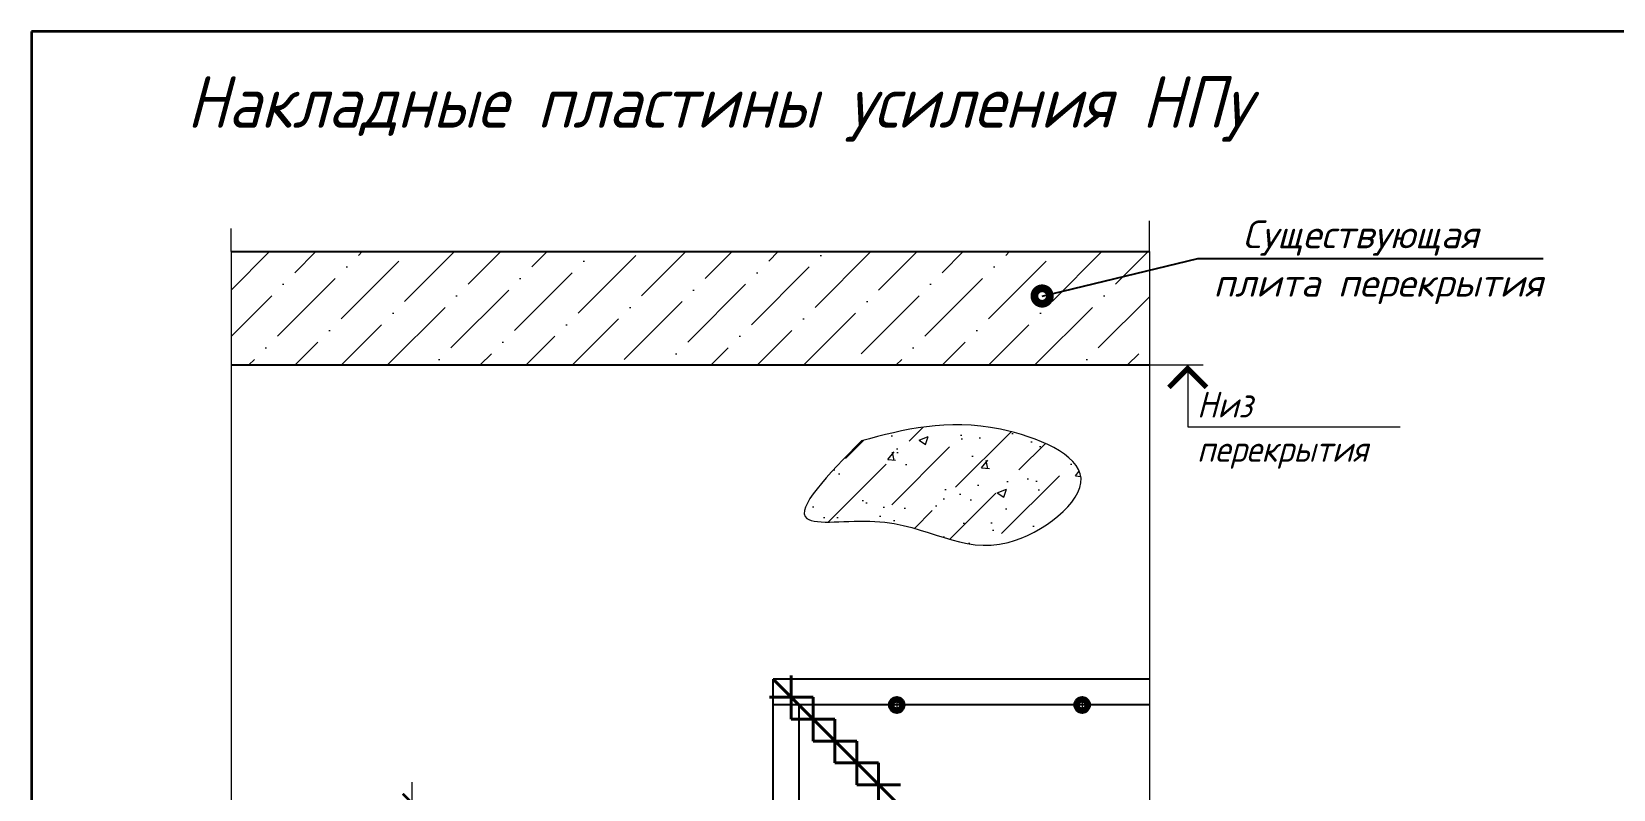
# Model space of a CAD drawing. Header units: millimetres. Extents: x 749182 to 2267578, y 70462 to 311449.
# Drawn here: x 2224894 to 2227966, y 159961 to 161431 of the extents above; entities that cross this region are included whole.
import ezdxf
from ezdxf.enums import TextEntityAlignment as Align

# ---------------------------------------------------------------- set-up
doc = ezdxf.new("R2010")
doc.units = ezdxf.units.MM
doc.linetypes.add('осеваяX2', pattern=[4, 2.5, -0.5, 0.5, -0.5])
doc.layers.get('Defpoints').update_dxf_attribs({"color": 255})
doc.layers.add('CS_UNPLOTTED', color=254, linetype='Continuous', plot=False)
doc.layers.add('металл', color=124, linetype='Continuous')
doc.layers.add('Текст', color=7, linetype='Continuous')
for name, color, linetype, lineweight in [('монолит', 176, 'Continuous', 50), ('Оси', 165, 'осеваяX2', 13), ('Размер', 7, 'Continuous', 13), ('Стены', 184, 'Continuous', 40), ('штрих', 8, 'Continuous', 5), ('штриховка кирпич', 42, 'Continuous', 5)]:
    doc.layers.add(name, color=color, linetype=linetype, lineweight=lineweight)
doc.styles.add('GOST', font='', dxfattribs={"width": 0.8, "oblique": 10})
doc.styles.add('GOST 2.304_new', font='isocpeur.ttf', dxfattribs={"width": 0.9, "oblique": 15})
doc.styles.add('М2', font='isocpeui.ttf')
doc.styles.get('GOST').set_extended_font_data('GOST type A')
doc.dimstyles.new('SPDS', dxfattribs={"dimscale": 25, "dimtxt": 2.5, "dimasz": 1.77, "dimexe": 1.25, "dimexo": 0.625, "dimtad": 1, "dimdec": 0, "dimrnd": 0.001, "dimtxsty": 'GOST 2.304_new', "dimblk": 'ARCHTICK', "dimcen": 2.5, "dimdle": 2, "dimclrt": 256, "dimazin": 2, "dimtfac": 0.75, "dimtdec": 0, "dimtmove": 1, "dimatfit": 3, "dimfxl": 0, "dimtolj": 1, "dimlwd": 9, "dimlwe": 9, "dimarcsym": 0})

# ---------------------------------------------------------------- blocks, each defined once
blk = doc.blocks.new('м16')
at = {"layer": 'металл', "lineweight": 30, "ltscale": 20}
for p, q in [((-11, 6.4), (0, 12.7)), ((-11, -6.4), (-11, 6.4)), ((0, 12.7), (11, 6.4)), ((11, 6.4), (11, -6.4)), ((0, -12.7), (-11, -6.4)), ((11, -6.4), (0, -12.7))]:
    blk.add_line(p, q, dxfattribs=at)
blk.add_circle((0, 0), 15, dxfattribs=at)
for radius, start, end in [(10.4, 0, 180), (10.4, 180, 0), (6.92, 0, 180), (6.92, 180, 0)]:
    blk.add_arc((0, 0), radius, start, end, dxfattribs=at)
at = {"layer": 'металл', "linetype": 'Continuous', "lineweight": 25, "ltscale": 20}
blk.add_arc((0, 0), 8, 255, 165, dxfattribs=at)
at = {"layer": 'Оси', "ltscale": 20}
for p, q in [((17, 0), (-17.3, 0)), ((0, 17.3), (0, -17.3))]:
    blk.add_line(p, q, dxfattribs=at)
blk = doc.blocks.new('_ArchTick')
at = {"color": 0, "linetype": 'ByBlock', "const_width": 0.15}
blk.add_lwpolyline([(-0.5, -0.5), (0.5, 0.5)], dxfattribs=at)
blk = doc.blocks.new('*D1261')
at = {"layer": 'Defpoints', "color": 0, "lineweight": 20, "ltscale": 20, "transparency": 16777216}
for p in [(2226574.4, 159934.4), (2225632.7, 159844.4), (2225834.4, 159844.4)]:
    blk.add_point(p, dxfattribs=at)
at = {"layer": 'Размер', "color": 0, "lineweight": 9, "ltscale": 20, "transparency": 16777216}
for p, q in [((2225632.7, 159974.4), (2225632.7, 159804.4)), ((2226561.9, 159934.4), (2225607.7, 159934.4)), ((2225821.9, 159844.4), (2225607.7, 159844.4))]:
    blk.add_line(p, q, dxfattribs=at)
at = {"layer": 'Размер', "color": 0, "lineweight": 9, "ltscale": 20, "transparency": 16777216, "xscale": 35.4, "yscale": 35.4, "zscale": 35.4}
for p, rotation in [((2225632.7, 159934.4), 90), ((2225632.7, 159844.4), 270)]:
    blk.add_blockref('_ArchTick', p, dxfattribs=dict(at, rotation=rotation))
at = {"layer": 'Размер', "ltscale": 20, "transparency": 16777216, "insert": (2225595.2, 159889.4), "char_height": 50, "attachment_point": 5, "rotation": 90, "style": 'М2'}
blk.add_mtext('\\A1;90', dxfattribs=at)
blk = doc.blocks.new('*U773')
at = {"color": 137, "lineweight": 35, "ltscale": 10}
for p, q in [((415, 292), (20, 292)), ((20, 292), (20, 5))]:
    blk.add_line(p, q, dxfattribs=at)
at = {"color": 44, "lineweight": 13, "style": 'GOST', "oblique": 10, "width": 0.8}
for tag in ['ФОРМАТВЕРТ', 'ФОРМАТГОРИЗ']:
    blk.add_attdef(tag, (368.98, 1.6), '', height=2, dxfattribs=at)

msp = doc.modelspace()

# ---------------------------------------------------------------- hatches: boundary and pattern name
at = {"layer": 'Размер', "ltscale": 10}
h = msp.add_hatch(dxfattribs=at)
h.set_pattern_fill('AR-CONC', color=256)
h.set_pattern_definition([(50, (1452354.4, 533979.52), (182.18467, -15.939086), [19.05, -209.55]), (355, (1452354.4, 533979.52), (-35.24342, 191.056845), [15.24, -167.640584]), (100.451445, (1452369.58, 533978.19), (146.941247, 175.117752), [16.19001, -178.090245]), (46.1842, (1452354.4, 534030.32), (271.07904, -42.04233), [28.575, -314.325]), (96.635558, (1452377, 534026.8), (237.40413, 247.426125), [24.28502, -267.13561]), (351.18415, (1452354.4, 534030.32), (237.40413, 247.42612), [22.85997, -251.45973]), (21, (1452379.8, 534017.62), (151.61439, -102.265198), [19.05, -209.55]), (326, (1452379.8, 534017.62), (61.80203, 184.187966), [15.24, -167.64]), (71.451445, (1452392.44, 534009.1), (213.41642, 81.92277), [16.19001, -178.089938]), (37.5, (1452354.4, 533979.517), (3.0886033, 84.555039), [0, -165.608, 0, -170.18, 0, -168.275]), (7.5, (1452354.4, 533979.52), (66.8196625, 100.180575), [0, -97.028, 0, -161.798, 0, -64.135]), (327.5, (1452297.76, 533979.52), (135.590595, -5.728744), [0, -63.5, 0, -198.12, 0, -262.89]), (317.5, (1452272.36, 533979.52), (148.129181, 25.426491), [0, -82.55, 0, -131.572, 0, -186.69])])
edge = h.paths.add_edge_path()
edge.add_spline(control_points=[(2226505.8613, 160637.1582), (2226588.1507, 160659.069), (2226726.0117, 160695.7767), (2227013.0655, 160575.3084), (2226745.7017, 160373.5802), (2226603.609, 160505.0218), (2226329.3945, 160457.893), (2226440.9301, 160571.1973), (2226505.8613, 160637.1582)], knot_values=[0, 0, 0, 0, 270.921845065, 453.881012968, 642.494041018, 904.540449658, 1036.865876071, 1221.227184046, 1221.227184046, 1221.227184046, 1221.227184046], degree=3, periodic=0)
at = {"layer": 'штриховка кирпич', "ltscale": 15}
h = msp.add_hatch(dxfattribs=at)
h.set_pattern_fill('ANSI36', color=256, scale=20)
h.set_pattern_definition([(45, (1453047.156, 503504.02), (33.6759605, 123.4785217), [158.75, -31.75, 0, -31.75])])
h.paths.add_polyline_path([(2227065.0076, 160784.4029), (2227065.0076, 161004.4029), (2225281.676, 161004.4029), (2225281.676, 160784.4029)])
h = msp.add_hatch(dxfattribs=at)
h.set_pattern_fill('ANSI36', color=256, scale=20)
h.set_pattern_definition([(45, (1452354.4, 533979.517), (33.6759605, 123.4785217), [158.75, -31.75, 0, -31.75])])
edge = h.paths.add_edge_path()
edge.add_spline(control_points=[(2226505.8613, 160637.1582), (2226588.1507, 160659.069), (2226726.0117, 160695.7767), (2227013.0655, 160575.3084), (2226745.7017, 160373.5802), (2226603.609, 160505.0218), (2226329.3945, 160457.893), (2226440.9301, 160571.1973), (2226505.8613, 160637.1582)], knot_values=[0, 0, 0, 0, 270.921855007, 453.881024077, 642.494053429, 904.540462392, 1036.865891624, 1221.227201709, 1221.227201709, 1221.227201709, 1221.227201709], degree=3, periodic=0)

# ---------------------------------------------------------------- linework, layer by layer
at = {"layer": 'CS_UNPLOTTED', "ltscale": 20}
for p, q in [((2227065.0076, 160124.4029), (2226334.3946, 160124.4029)), ((2226384.3946, 160122.5419), (2226384.3946, 157827.6665))]:
    msp.add_line(p, q, dxfattribs=at)
at = {"layer": 'металл', "color": 0, "lineweight": 25, "ltscale": 20}
for p, q in [((2226334.3946, 159894.4029), (2226334.3946, 160174.4029)), ((2227065.0076, 160174.4029), (2226334.3946, 160174.4029)), ((2226334.3946, 160174.4029), (2226574.3946, 159934.4029))]:
    msp.add_line(p, q, dxfattribs=at)
at = {"layer": 'монолит', "lineweight": 25, "ltscale": 100}
for p, q in [((2225281.676, 161004.4029), (2227065.0076, 161004.4029)), ((2225281.676, 160784.4029), (2227065.0076, 160784.4029))]:
    msp.add_line(p, q, dxfattribs=at)
at = {"layer": 'Размер', "linetype": 'Continuous', "ltscale": 20}
for p, q in [((2227004.423, 160784.4029), (2227169.4362, 160784.4029)), ((2227139.4362, 160784.4029), (2227139.4362, 160664.4029)), ((2227139.4362, 160664.4029), (2227552.2118, 160664.4029))]:
    msp.add_line(p, q, dxfattribs=at)
at = {"layer": 'Размер', "linetype": 'Continuous', "ltscale": 20, "const_width": 10}
msp.add_lwpolyline([(2227175.9006, 160740.8674), (2227139.4362, 160777.3318), (2227102.9717, 160740.8674)], dxfattribs=at)
at = {"layer": 'Стены', "color": 0, "linetype": 'Continuous', "ltscale": 15}
for p, q in [((2226334.3946, 160174.4029), (2226574.3946, 159934.4029)), ((2226369.5418, 160181.6821), (2226369.5418, 160096.8293)), ((2226327.1154, 160139.2557), (2226411.9682, 160139.2557)), ((2226411.9682, 160139.2557), (2226411.9682, 160054.4029)), ((2226369.5418, 160096.8293), (2226454.3946, 160096.8293)), ((2226454.3946, 160096.8293), (2226454.3946, 160011.9765)), ((2226411.9682, 160054.4029), (2226496.821, 160054.4029)), ((2226496.821, 160054.4029), (2226496.821, 159969.5501)), ((2226454.3946, 160011.9765), (2226539.2474, 160011.9765)), ((2226539.2474, 160011.9765), (2226539.2474, 159927.1237)), ((2226496.821, 159969.5501), (2226581.6738, 159969.5501))]:
    msp.add_line(p, q, dxfattribs=at)
at = {"layer": 'Текст', "ltscale": 20}
for p, q in [((2226856.717, 160918.1993), (2227159.3237, 160990.9916)), ((2227159.3237, 160990.9916), (2227829.5515, 160990.9916))]:
    msp.add_line(p, q, dxfattribs=at)
at = {"layer": 'Текст', "ltscale": 20, "const_width": 30}
msp.add_lwpolyline([(2226864.217, 160918.1993, 1), (2226849.217, 160918.1993, 1)], format="xyb", close=True, dxfattribs=at)
at = {"layer": 'штрих', "linetype": 'Continuous', "ltscale": 20}
msp.add_line((2227065.0076, 161004.403), (2227065.0076, 161064.403), dxfattribs=at)
msp.add_lwpolyline([(2227065.0076, 161004.403), (2227065.0076, 159339.4029), (2227140.0076, 159321.9029), (2226990.0076, 159286.9029), (2227065.0076, 159269.4029), (2227065.0076, 157604.4028)], dxfattribs=at)
at = {"layer": 'штриховка кирпич', "linetype": 'Continuous', "ltscale": 15}
msp.add_line((2225281.676, 161004.403), (2225281.676, 161049.403), dxfattribs=at)
msp.add_lwpolyline([(2225281.676, 161004.403), (2225281.676, 159330.6529), (2225337.926, 159317.5279), (2225225.426, 159291.2779), (2225281.676, 159278.1529), (2225281.676, 157604.4028)], dxfattribs=at)
at = {"layer": 'штриховка кирпич', "ltscale": 20}
msp.add_spline([(2226505.8613, 160637.1582), (2226775.8612, 160659.4907), (2226932.2764, 160564.5784), (2226790.7573, 160439.8899), (2226531.9291, 160480.8319), (2226399.7215, 160486.4153), (2226505.8613, 160637.1582)], degree=3, dxfattribs=at)

# ---------------------------------------------------------------- block references
at = {"xscale": 20, "yscale": 20, "zscale": 20}
msp.add_blockref('*U773', (2224494.2837, 155591.344), dxfattribs=at)
at = {"layer": 'Размер'}
for p in [(2226574.3946, 160124.4029), (2226934.3946, 160124.4029)]:
    msp.add_blockref('м16', p, dxfattribs=at)

# ---------------------------------------------------------------- texts
at = {"layer": 'Размер', "linetype": 'Continuous', "ltscale": 20, "style": 'GOST 2.304_new', "oblique": 15, "width": 0.9}
msp.add_text('Низ', height=50, dxfattribs=at).set_placement((2227157.4362, 160682.4029))
msp.add_text('перекрытия', height=50, dxfattribs=at).set_placement((2227157.4362, 160646.4029), align=Align.TOP_LEFT)
at = {"layer": 'Текст', "ltscale": 20, "style": 'М2'}
for s, p in [('Существующая', (2227245.8212, 161010.9916)), ('плита перекрытия', (2227189.3237, 160916.9916))]:
    msp.add_text(s, height=54, dxfattribs=at).set_placement(p)
at = {"layer": 'Текст', "lineweight": 30, "ltscale": 20, "insert": (2225195.5519, 161344.8424), "char_height": 100, "attachment_point": 1, "style": 'GOST 2.304_new'}
msp.add_mtext_dynamic_manual_height_columns('Накладные пластины усиления НПу', width=2159.33157, gutter_width=125, heights=[0], dxfattribs=at)

# ---------------------------------------------------------------- dimensions: what is measured, and where the dimension line sits
at = {"layer": 'Размер', "ltscale": 20}
dim = msp.add_linear_dim(base=(2225632.6593, 159844.4029), p1=(2226574.3946, 159934.4029), p2=(2225834.3946, 159844.4029), angle=90, dimstyle='SPDS', override={"dimscale": 20, "dimtxsty": 'М2', "dimfxl": 1.25, "dimtfill": 0, "dimarcsym": 1}, dxfattribs=at)
dim.commit()
dim.dimension.update_dxf_attribs({"geometry": '*D1261', "text_midpoint": (2225595.1593, 159889.4029)})

doc.saveas('drawing.dxf')
